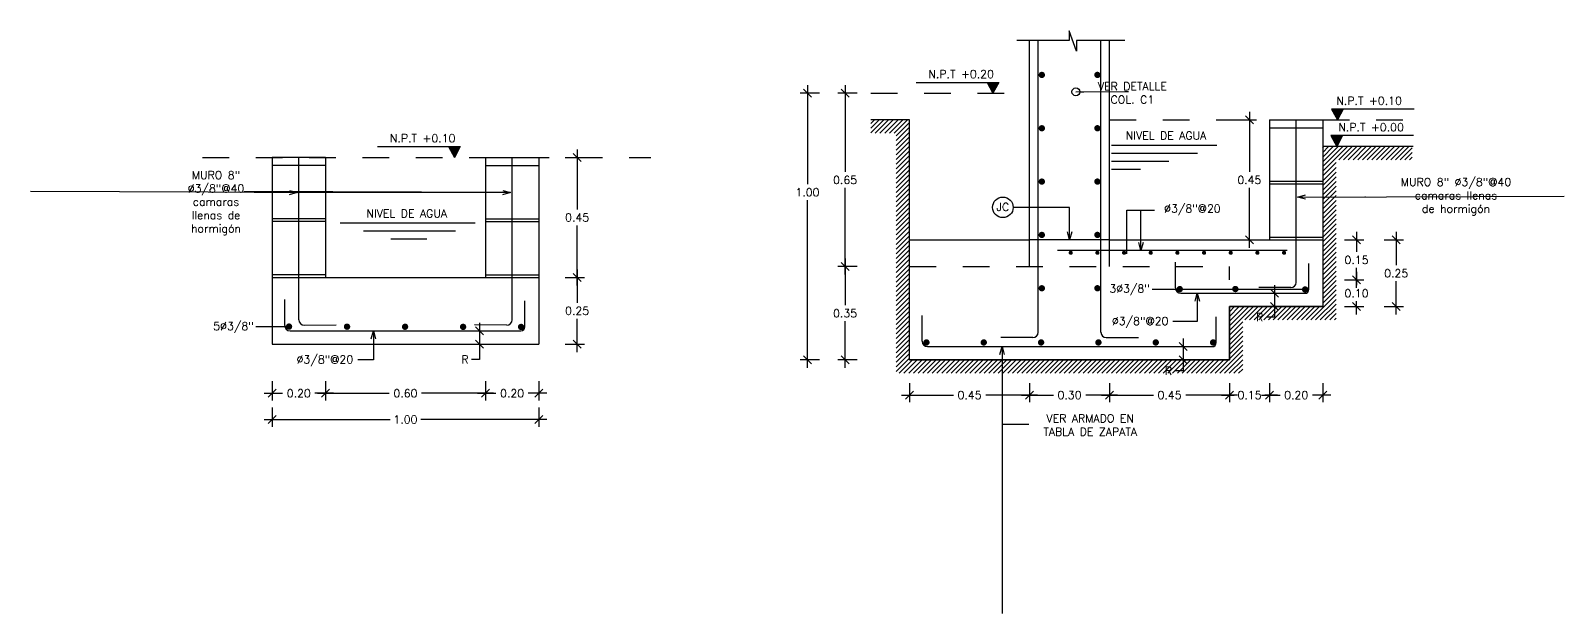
# Model space of a CAD drawing. Header units: metres. Extents: x -25 to 234, y -27 to 52.
# Drawn here: x 217.67 to 223.42, y -18.66 to -16.47 of the extents above; entities that cross this region are included whole.
import ezdxf

# ---------------------------------------------------------------- set-up
doc = ezdxf.new("R2010")
doc.units = ezdxf.units.M
doc.header["$LTSCALE"] = 0.1
doc.header["$MEASUREMENT"] = 0
doc.header["$PDMODE"] = 66
for name, pattern in [('CONTINUA', [0]), ('DASHED', [0.75, 0.5, -0.25]), ('HIDDEN2', [4.7625, 3.175, -1.5875])]:
    doc.linetypes.add(name, pattern=pattern)
for name, color, linetype in [('001-DIMTEXTO', 4, 'Continuous'), ('001-ZAPATAS', 6, 'Continuous'), ('ACERO', 5, 'Continuous'), ('BORDES', 7, 'Continuous'), ('DETALLE', 3, 'Continuous'), ('DIMTEXTO', 4, 'Continuous'), ('DIMZAPATA', 4, 'Continuous'), ('HATCH', 8, 'Continuous'), ('XREF1$0$MUROS', 1, 'Continuous')]:
    doc.layers.add(name, color=color, linetype=linetype)
doc.layers.add('V', color=2, linetype='Continuous', lineweight=9)
doc.styles.add('SMPLEX', font='simplex.shx')
doc.dimstyles.new('D-15', dxfattribs={"dimscale": 0.15, "dimtxt": 0.2, "dimasz": 0.2, "dimexe": 0.18, "dimexo": 0.2, "dimgap": 0.1, "dimtad": 0, "dimtih": 1, "dimtoh": 1, "dimzin": 0, "dimdsep": 46, "dimtxsty": 'SMPLEX', "dimblk": 'OBLIQUE', "dimcen": 0.09, "dimdle": 0.2, "dimclrd": 4, "dimclre": 4, "dimclrt": 4, "dimadec": 0, "dimazin": 0, "dimtfac": 1, "dimtofl": 0, "dimtmove": 0, "dimatfit": 3, "dimldrblk": 'OPEN30', "dimfxl": 0.5, "dimfxlon": 1, "dimtolj": 1, "dimtzin": 0, "dimarcsym": 0})

# ---------------------------------------------------------------- blocks, each defined once
blk = doc.blocks.new('_Oblique')
at = {"color": 0, "linetype": 'ByBlock', "lineweight": -2}
blk.add_line((-0.5, -0.5), (0.5, 0.5), dxfattribs=at)
blk = doc.blocks.new('*D144')
at = {"layer": 'Defpoints', "color": 0, "linetype": 'CONTINUA', "transparency": 16777216}
for p in [(219.5781, -17.3999), (219.5781, -17.6499), (219.7219, -17.6499)]:
    blk.add_point(p, dxfattribs=at)
at = {"layer": 'DIMTEXTO', "color": 4, "linetype": 'CONTINUA', "lineweight": -2, "transparency": 16777216}
for p, q in [((219.6769, -17.3999), (219.7489, -17.3999)), ((219.7219, -17.3699), (219.7219, -17.4949)), ((219.7219, -17.6799), (219.7219, -17.5549)), ((219.6769, -17.6499), (219.7489, -17.6499))]:
    blk.add_line(p, q, dxfattribs=at)
at = {"layer": 'DIMTEXTO', "color": 4, "linetype": 'CONTINUA', "lineweight": -2, "transparency": 16777216, "xscale": 0.03, "yscale": 0.03, "zscale": 0.03}
for p, rotation in [((219.7219, -17.3999), 90), ((219.7219, -17.6499), 270)]:
    blk.add_blockref('_Oblique', p, dxfattribs=dict(at, rotation=rotation))
at = {"layer": 'DIMTEXTO', "color": 4, "linetype": 'CONTINUA', "transparency": 16777216, "insert": (219.7219, -17.5249), "char_height": 0.03, "attachment_point": 5, "style": 'SMPLEX'}
blk.add_mtext('\\A1;0.25', dxfattribs=at)
blk = doc.blocks.new('_Open30')
at = {"layer": 'DIMTEXTO', "color": 0, "lineweight": -2}
for p, q in [((-1, 0.27), (0, 0)), ((0, 0), (-1, -0.27)), ((0, 0), (-1, 0))]:
    blk.add_line(p, q, dxfattribs=at)
blk = doc.blocks.new('*D147')
at = {"layer": 'Defpoints', "color": 0, "linetype": 'CONTINUA', "transparency": 16777216}
for p in [(218.7781, -17.3999), (219.3781, -17.3999), (219.3781, -17.8344)]:
    blk.add_point(p, dxfattribs=at)
at = {"layer": 'DIMTEXTO', "color": 4, "linetype": 'CONTINUA', "lineweight": -2, "transparency": 16777216}
for p, q in [((218.7781, -17.7894), (218.7781, -17.8614)), ((219.3781, -17.7894), (219.3781, -17.8614)), ((218.7481, -17.8344), (219.0174, -17.8344)), ((219.4081, -17.8344), (219.1388, -17.8344))]:
    blk.add_line(p, q, dxfattribs=at)
at = {"layer": 'DIMTEXTO', "color": 4, "linetype": 'CONTINUA', "lineweight": -2, "transparency": 16777216, "xscale": 0.03, "yscale": 0.03, "zscale": 0.03, "rotation": 180}
blk.add_blockref('_Oblique', (218.7781, -17.8344), dxfattribs=at)
at = {"layer": 'DIMTEXTO', "color": 4, "linetype": 'CONTINUA', "lineweight": -2, "transparency": 16777216, "xscale": 0.03, "yscale": 0.03, "zscale": 0.03}
blk.add_blockref('_Oblique', (219.3781, -17.8344), dxfattribs=at)
at = {"layer": 'DIMTEXTO', "color": 4, "linetype": 'CONTINUA', "transparency": 16777216, "insert": (219.0781, -17.8344), "char_height": 0.03, "attachment_point": 5, "style": 'SMPLEX'}
blk.add_mtext('\\A1;0.60', dxfattribs=at)
blk = doc.blocks.new('*D148')
at = {"layer": 'Defpoints', "color": 0, "transparency": 16777216}
for p in [(219.3781, -17.3999), (219.5781, -17.6499), (219.5781, -17.8344)]:
    blk.add_point(p, dxfattribs=at)
at = {"layer": 'DIMTEXTO', "color": 4, "lineweight": -2, "transparency": 16777216}
for p, q in [((219.3781, -17.7894), (219.3781, -17.8614)), ((219.5781, -17.7894), (219.5781, -17.8614)), ((219.3481, -17.8344), (219.4174, -17.8344)), ((219.6081, -17.8344), (219.5388, -17.8344))]:
    blk.add_line(p, q, dxfattribs=at)
at = {"layer": 'DIMTEXTO', "color": 4, "lineweight": -2, "transparency": 16777216, "xscale": 0.03, "yscale": 0.03, "zscale": 0.03, "rotation": 180}
blk.add_blockref('_Oblique', (219.3781, -17.8344), dxfattribs=at)
at = {"layer": 'DIMTEXTO', "color": 4, "lineweight": -2, "transparency": 16777216, "xscale": 0.03, "yscale": 0.03, "zscale": 0.03}
blk.add_blockref('_Oblique', (219.5781, -17.8344), dxfattribs=at)
at = {"layer": 'DIMTEXTO', "color": 4, "transparency": 16777216, "insert": (219.4781, -17.8344), "char_height": 0.03, "attachment_point": 5, "style": 'SMPLEX'}
blk.add_mtext('\\A1;0.20', dxfattribs=at)
blk = doc.blocks.new('*D145')
at = {"layer": 'Defpoints', "color": 0, "transparency": 16777216}
for p in [(218.5781, -17.6499), (219.5781, -17.6499), (219.5781, -17.9326)]:
    blk.add_point(p, dxfattribs=at)
at = {"layer": 'DIMTEXTO', "color": 4, "lineweight": -2, "transparency": 16777216}
for p, q in [((218.5481, -17.9326), (219.0203, -17.9326)), ((218.5781, -17.8876), (218.5781, -17.9596)), ((219.6081, -17.9326), (219.136, -17.9326)), ((219.5781, -17.8876), (219.5781, -17.9596))]:
    blk.add_line(p, q, dxfattribs=at)
at = {"layer": 'DIMTEXTO', "color": 4, "lineweight": -2, "transparency": 16777216, "xscale": 0.03, "yscale": 0.03, "zscale": 0.03, "rotation": 180}
blk.add_blockref('_Oblique', (218.5781, -17.9326), dxfattribs=at)
at = {"layer": 'DIMTEXTO', "color": 4, "lineweight": -2, "transparency": 16777216, "xscale": 0.03, "yscale": 0.03, "zscale": 0.03}
blk.add_blockref('_Oblique', (219.5781, -17.9326), dxfattribs=at)
at = {"layer": 'DIMTEXTO', "color": 4, "transparency": 16777216, "insert": (219.0781, -17.9326), "char_height": 0.03, "attachment_point": 5, "style": 'SMPLEX'}
blk.add_mtext('\\A1;1.00', dxfattribs=at)
blk = doc.blocks.new('*D146')
at = {"layer": 'Defpoints', "color": 0, "transparency": 16777216}
for p in [(219.3006, -17.6), (219.3006, -17.6499), (219.356, -17.6499)]:
    blk.add_point(p, dxfattribs=at)
at = {"layer": 'DIMTEXTO', "color": 4, "lineweight": -2, "transparency": 16777216}
for p, q in [((219.356, -17.57), (219.356, -17.6499)), ((219.3306, -17.6), (219.383, -17.6)), ((219.3306, -17.6499), (219.383, -17.6499)), ((219.356, -17.6499), (219.356, -17.7071)), ((219.356, -17.7071), (219.326, -17.7071))]:
    blk.add_line(p, q, dxfattribs=at)
at = {"layer": 'DIMTEXTO', "color": 4, "lineweight": -2, "transparency": 16777216, "xscale": 0.03, "yscale": 0.03, "zscale": 0.03}
for p, rotation in [((219.356, -17.6), 90), ((219.356, -17.6499), 270)]:
    blk.add_blockref('_Oblique', p, dxfattribs=dict(at, rotation=rotation))
at = {"layer": 'DIMTEXTO', "color": 4, "transparency": 16777216, "insert": (219.301, -17.7071), "char_height": 0.03, "attachment_point": 5, "style": 'SMPLEX'}
blk.add_mtext('\\A1;R', dxfattribs=at)
blk = doc.blocks.new('*D149')
at = {"layer": 'Defpoints', "color": 0, "transparency": 16777216}
for p in [(219.5781, -16.9499), (219.7219, -16.9499), (219.4236, -17.3999)]:
    blk.add_point(p, dxfattribs=at)
at = {"layer": 'DIMTEXTO', "color": 4, "lineweight": -2, "transparency": 16777216}
for p, q in [((219.6769, -16.9499), (219.7489, -16.9499)), ((219.7219, -16.9199), (219.7219, -17.1449)), ((219.7219, -17.4299), (219.7219, -17.2049)), ((219.6769, -17.3999), (219.7489, -17.3999))]:
    blk.add_line(p, q, dxfattribs=at)
at = {"layer": 'DIMTEXTO', "color": 4, "lineweight": -2, "transparency": 16777216, "xscale": 0.03, "yscale": 0.03, "zscale": 0.03}
for p, rotation in [((219.7219, -16.9499), 90), ((219.7219, -17.3999), 270)]:
    blk.add_blockref('_Oblique', p, dxfattribs=dict(at, rotation=rotation))
at = {"layer": 'DIMTEXTO', "color": 4, "transparency": 16777216, "insert": (219.7219, -17.1749), "char_height": 0.03, "attachment_point": 5, "style": 'SMPLEX'}
blk.add_mtext('\\A1;0.45', dxfattribs=at)
blk = doc.blocks.new('*D150')
at = {"layer": 'Defpoints', "color": 0, "linetype": 'CONTINUA', "transparency": 16777216}
for p in [(218.5781, -17.2999), (218.7781, -17.3999), (218.5781, -17.8344)]:
    blk.add_point(p, dxfattribs=at)
at = {"layer": 'DIMTEXTO', "color": 4, "linetype": 'CONTINUA', "lineweight": -2, "transparency": 16777216}
for p, q in [((218.5781, -17.7894), (218.5781, -17.8614)), ((218.7781, -17.7894), (218.7781, -17.8614)), ((218.5481, -17.8344), (218.6174, -17.8344)), ((218.8081, -17.8344), (218.7388, -17.8344))]:
    blk.add_line(p, q, dxfattribs=at)
at = {"layer": 'DIMTEXTO', "color": 4, "linetype": 'CONTINUA', "lineweight": -2, "transparency": 16777216, "xscale": 0.03, "yscale": 0.03, "zscale": 0.03, "rotation": 180}
blk.add_blockref('_Oblique', (218.5781, -17.8344), dxfattribs=at)
at = {"layer": 'DIMTEXTO', "color": 4, "linetype": 'CONTINUA', "lineweight": -2, "transparency": 16777216, "xscale": 0.03, "yscale": 0.03, "zscale": 0.03}
blk.add_blockref('_Oblique', (218.7781, -17.8344), dxfattribs=at)
at = {"layer": 'DIMTEXTO', "color": 4, "linetype": 'CONTINUA', "transparency": 16777216, "insert": (218.6781, -17.8344), "char_height": 0.03, "attachment_point": 5, "style": 'SMPLEX'}
blk.add_mtext('\\A1;0.20', dxfattribs=at)
blk = doc.blocks.new('*D935')
at = {"layer": 'Defpoints', "color": 0, "linetype": 'CONTINUA', "transparency": 16777216}
for p in [(220.9683, -17.3594), (220.7267, -17.7094), (220.9683, -17.7094)]:
    blk.add_point(p, dxfattribs=at)
at = {"layer": 'DIMTEXTO', "color": 4, "linetype": 'CONTINUA', "lineweight": -2, "transparency": 16777216}
for p, q in [((220.7717, -17.3594), (220.6997, -17.3594)), ((220.7267, -17.3294), (220.7267, -17.5044)), ((220.7267, -17.7394), (220.7267, -17.5644)), ((220.7717, -17.7094), (220.6997, -17.7094))]:
    blk.add_line(p, q, dxfattribs=at)
at = {"layer": 'DIMTEXTO', "color": 4, "linetype": 'CONTINUA', "lineweight": -2, "transparency": 16777216, "xscale": 0.03, "yscale": 0.03, "zscale": 0.03}
for p, rotation in [((220.7267, -17.3594), 90), ((220.7267, -17.7094), 270)]:
    blk.add_blockref('_Oblique', p, dxfattribs=dict(at, rotation=rotation))
at = {"layer": 'DIMTEXTO', "color": 4, "linetype": 'CONTINUA', "transparency": 16777216, "insert": (220.7267, -17.5344), "char_height": 0.03, "attachment_point": 5, "style": 'SMPLEX'}
blk.add_mtext('\\A1;0.35', dxfattribs=at)
blk = doc.blocks.new('*D936')
at = {"layer": 'Defpoints', "color": 0, "linetype": 'CONTINUA', "transparency": 16777216}
for p in [(220.7267, -16.7094), (220.9287, -16.7094), (220.9683, -17.3594)]:
    blk.add_point(p, dxfattribs=at)
at = {"layer": 'DIMTEXTO', "color": 4, "linetype": 'CONTINUA', "lineweight": -2, "transparency": 16777216}
for p, q in [((220.7717, -16.7094), (220.6997, -16.7094)), ((220.7267, -16.6794), (220.7267, -17.0044)), ((220.7267, -17.3894), (220.7267, -17.0644)), ((220.7717, -17.3594), (220.6997, -17.3594))]:
    blk.add_line(p, q, dxfattribs=at)
at = {"layer": 'DIMTEXTO', "color": 4, "linetype": 'CONTINUA', "lineweight": -2, "transparency": 16777216, "xscale": 0.03, "yscale": 0.03, "zscale": 0.03}
for p, rotation in [((220.7267, -16.7094), 90), ((220.7267, -17.3594), 270)]:
    blk.add_blockref('_Oblique', p, dxfattribs=dict(at, rotation=rotation))
at = {"layer": 'DIMTEXTO', "color": 4, "linetype": 'CONTINUA', "transparency": 16777216, "insert": (220.7267, -17.0344), "char_height": 0.03, "attachment_point": 5, "style": 'SMPLEX'}
blk.add_mtext('\\A1;0.65', dxfattribs=at)
blk = doc.blocks.new('*D937')
at = {"layer": 'Defpoints', "color": 0, "linetype": 'CONTINUA', "transparency": 16777216}
for p in [(222.0425, -16.8094), (222.2426, -16.8094), (222.0425, -17.2594)]:
    blk.add_point(p, dxfattribs=at)
at = {"layer": 'DIMTEXTO', "color": 4, "linetype": 'CONTINUA', "lineweight": -2, "transparency": 16777216}
for p, q in [((222.2426, -16.7794), (222.2426, -17.0044)), ((222.1976, -16.8094), (222.2696, -16.8094)), ((222.2426, -17.2894), (222.2426, -17.0644)), ((222.1976, -17.2594), (222.2696, -17.2594))]:
    blk.add_line(p, q, dxfattribs=at)
at = {"layer": 'DIMTEXTO', "color": 4, "linetype": 'CONTINUA', "lineweight": -2, "transparency": 16777216, "xscale": 0.03, "yscale": 0.03, "zscale": 0.03}
for p, rotation in [((222.2426, -16.8094), 90), ((222.2426, -17.2594), 270)]:
    blk.add_blockref('_Oblique', p, dxfattribs=dict(at, rotation=rotation))
at = {"layer": 'DIMTEXTO', "color": 4, "linetype": 'CONTINUA', "transparency": 16777216, "insert": (222.2426, -17.0344), "char_height": 0.03, "attachment_point": 5, "style": 'SMPLEX'}
blk.add_mtext('\\A1;0.45', dxfattribs=at)
blk = doc.blocks.new('*D938')
at = {"layer": 'Defpoints', "color": 0, "linetype": 'CONTINUA', "transparency": 16777216}
for p in [(222.5183, -17.2594), (222.5183, -17.5094), (222.7933, -17.5094)]:
    blk.add_point(p, dxfattribs=at)
at = {"layer": 'DIMTEXTO', "color": 4, "linetype": 'CONTINUA', "lineweight": -2, "transparency": 16777216}
for p, q in [((222.7933, -17.2294), (222.7933, -17.3544)), ((222.7483, -17.2594), (222.8203, -17.2594)), ((222.7933, -17.5394), (222.7933, -17.4144)), ((222.7483, -17.5094), (222.8203, -17.5094))]:
    blk.add_line(p, q, dxfattribs=at)
at = {"layer": 'DIMTEXTO', "color": 4, "linetype": 'CONTINUA', "lineweight": -2, "transparency": 16777216, "xscale": 0.03, "yscale": 0.03, "zscale": 0.03}
for p, rotation in [((222.7933, -17.2594), 90), ((222.7933, -17.5094), 270)]:
    blk.add_blockref('_Oblique', p, dxfattribs=dict(at, rotation=rotation))
at = {"layer": 'DIMTEXTO', "color": 4, "linetype": 'CONTINUA', "transparency": 16777216, "insert": (222.7933, -17.3844), "char_height": 0.03, "attachment_point": 5, "style": 'SMPLEX'}
blk.add_mtext('\\A1;0.25', dxfattribs=at)
blk = doc.blocks.new('*D939')
at = {"layer": 'Defpoints', "color": 0, "linetype": 'CONTINUA', "transparency": 16777216}
for p in [(222.5183, -17.2594), (222.5183, -17.4094), (222.6445, -17.4094)]:
    blk.add_point(p, dxfattribs=at)
at = {"layer": 'DIMTEXTO', "color": 4, "linetype": 'CONTINUA', "lineweight": -2, "transparency": 16777216}
for p, q in [((222.6445, -17.2294), (222.6445, -17.3044)), ((222.5995, -17.2594), (222.6715, -17.2594)), ((222.6445, -17.4394), (222.6445, -17.3644)), ((222.5995, -17.4094), (222.6715, -17.4094))]:
    blk.add_line(p, q, dxfattribs=at)
at = {"layer": 'DIMTEXTO', "color": 4, "linetype": 'CONTINUA', "lineweight": -2, "transparency": 16777216, "xscale": 0.03, "yscale": 0.03, "zscale": 0.03}
for p, rotation in [((222.6445, -17.2594), 90), ((222.6445, -17.4094), 270)]:
    blk.add_blockref('_Oblique', p, dxfattribs=dict(at, rotation=rotation))
at = {"layer": 'DIMTEXTO', "color": 4, "linetype": 'CONTINUA', "transparency": 16777216, "insert": (222.6445, -17.3344), "char_height": 0.03, "attachment_point": 5, "style": 'SMPLEX'}
blk.add_mtext('\\A1;0.15', dxfattribs=at)
blk = doc.blocks.new('*U929')
at = {"layer": 'ACERO'}
for points, const_width in [([(-0.0039, 0.0005, 1), (0.0039, 0.0005, 1)], 0.0078), ([(-0.002, -0.0024, 1), (0.002, -0.0024, 1)], 0.004)]:
    blk.add_lwpolyline(points, format="xyb", close=True, dxfattribs=dict(at, const_width=const_width))
blk = doc.blocks.new('*U930')
at = {"layer": 'V', "color": 0, "linetype": 'ByBlock', "lineweight": -2}
for p in [(0, 0), (0.1, 0), (0.2, 0), (0.3, 0), (0.4, 0), (0.5, 0), (0.6, 0), (0.7, 0)]:
    blk.add_blockref('*U929', p, dxfattribs=at)
at = {"layer": 'V', "color": 0, "linetype": 'ByBlock', "lineweight": -2, "transparency": 16777216}
blk.add_blockref('*U929', (0.8, 0), dxfattribs=at)
blk = doc.blocks.new('*D945')
at = {"layer": 'Defpoints', "color": 0, "linetype": 'CONTINUA', "transparency": 16777216}
for p in [(221.4183, -17.2594), (220.9683, -17.7094), (221.4183, -17.8412)]:
    blk.add_point(p, dxfattribs=at)
at = {"layer": 'DIMTEXTO', "color": 4, "linetype": 'CONTINUA', "lineweight": -2, "transparency": 16777216}
for p, q in [((220.9683, -17.7962), (220.9683, -17.8682)), ((221.4183, -17.7962), (221.4183, -17.8682)), ((220.9383, -17.8412), (221.1326, -17.8412)), ((221.4483, -17.8412), (221.254, -17.8412))]:
    blk.add_line(p, q, dxfattribs=at)
at = {"layer": 'DIMTEXTO', "color": 4, "linetype": 'CONTINUA', "lineweight": -2, "transparency": 16777216, "xscale": 0.03, "yscale": 0.03, "zscale": 0.03, "rotation": 180}
blk.add_blockref('_Oblique', (220.9683, -17.8412), dxfattribs=at)
at = {"layer": 'DIMTEXTO', "color": 4, "linetype": 'CONTINUA', "lineweight": -2, "transparency": 16777216, "xscale": 0.03, "yscale": 0.03, "zscale": 0.03}
blk.add_blockref('_Oblique', (221.4183, -17.8412), dxfattribs=at)
at = {"layer": 'DIMTEXTO', "color": 4, "linetype": 'CONTINUA', "transparency": 16777216, "insert": (221.1933, -17.8412), "char_height": 0.03, "attachment_point": 5, "style": 'SMPLEX'}
blk.add_mtext('\\A1;0.45', dxfattribs=at)
blk = doc.blocks.new('*D946')
at = {"layer": 'Defpoints', "color": 0, "transparency": 16777216}
for p in [(221.4183, -17.2594), (221.7183, -17.2594), (221.7183, -17.8412)]:
    blk.add_point(p, dxfattribs=at)
at = {"layer": 'DIMTEXTO', "color": 4, "lineweight": -2, "transparency": 16777216}
for p, q in [((221.4183, -17.7962), (221.4183, -17.8682)), ((221.7183, -17.7962), (221.7183, -17.8682)), ((221.3883, -17.8412), (221.5076, -17.8412)), ((221.7483, -17.8412), (221.629, -17.8412))]:
    blk.add_line(p, q, dxfattribs=at)
at = {"layer": 'DIMTEXTO', "color": 4, "lineweight": -2, "transparency": 16777216, "xscale": 0.03, "yscale": 0.03, "zscale": 0.03, "rotation": 180}
blk.add_blockref('_Oblique', (221.4183, -17.8412), dxfattribs=at)
at = {"layer": 'DIMTEXTO', "color": 4, "lineweight": -2, "transparency": 16777216, "xscale": 0.03, "yscale": 0.03, "zscale": 0.03}
blk.add_blockref('_Oblique', (221.7183, -17.8412), dxfattribs=at)
at = {"layer": 'DIMTEXTO', "color": 4, "transparency": 16777216, "insert": (221.5683, -17.8412), "char_height": 0.03, "attachment_point": 5, "style": 'SMPLEX'}
blk.add_mtext('\\A1;0.30', dxfattribs=at)
blk = doc.blocks.new('*D947')
at = {"layer": 'Defpoints', "color": 0, "transparency": 16777216}
for p in [(221.7183, -17.2594), (222.1683, -17.7094), (222.1683, -17.8412)]:
    blk.add_point(p, dxfattribs=at)
at = {"layer": 'DIMTEXTO', "color": 4, "lineweight": -2, "transparency": 16777216}
for p, q in [((221.7183, -17.7962), (221.7183, -17.8682)), ((222.1683, -17.7962), (222.1683, -17.8682)), ((221.6883, -17.8412), (221.8826, -17.8412)), ((222.1983, -17.8412), (222.004, -17.8412))]:
    blk.add_line(p, q, dxfattribs=at)
at = {"layer": 'DIMTEXTO', "color": 4, "lineweight": -2, "transparency": 16777216, "xscale": 0.03, "yscale": 0.03, "zscale": 0.03, "rotation": 180}
blk.add_blockref('_Oblique', (221.7183, -17.8412), dxfattribs=at)
at = {"layer": 'DIMTEXTO', "color": 4, "lineweight": -2, "transparency": 16777216, "xscale": 0.03, "yscale": 0.03, "zscale": 0.03}
blk.add_blockref('_Oblique', (222.1683, -17.8412), dxfattribs=at)
at = {"layer": 'DIMTEXTO', "color": 4, "transparency": 16777216, "insert": (221.9433, -17.8412), "char_height": 0.03, "attachment_point": 5, "style": 'SMPLEX'}
blk.add_mtext('\\A1;0.45', dxfattribs=at)
blk = doc.blocks.new('*D940')
at = {"layer": 'Defpoints', "color": 0, "transparency": 16777216}
for p in [(222.5183, -17.4094), (222.5183, -17.5094), (222.6445, -17.5094)]:
    blk.add_point(p, dxfattribs=at)
at = {"layer": 'DIMTEXTO', "color": 4, "lineweight": -2, "transparency": 16777216}
for p, q in [((222.5995, -17.4094), (222.6715, -17.4094)), ((222.6445, -17.3794), (222.6445, -17.4294)), ((222.5995, -17.5094), (222.6715, -17.5094)), ((222.6445, -17.5394), (222.6445, -17.4894))]:
    blk.add_line(p, q, dxfattribs=at)
at = {"layer": 'DIMTEXTO', "color": 4, "lineweight": -2, "transparency": 16777216, "xscale": 0.03, "yscale": 0.03, "zscale": 0.03}
for p, rotation in [((222.6445, -17.4094), 90), ((222.6445, -17.5094), 270)]:
    blk.add_blockref('_Oblique', p, dxfattribs=dict(at, rotation=rotation))
at = {"layer": 'DIMTEXTO', "color": 4, "transparency": 16777216, "insert": (222.6445, -17.4594), "char_height": 0.03, "attachment_point": 5, "style": 'SMPLEX'}
blk.add_mtext('\\A1;0.10', dxfattribs=at)
blk = doc.blocks.new('*U931')
at = {"layer": 'ACERO', "const_width": 0.0119}
blk.add_lwpolyline([(-0.0059, 0, 1), (0.0059, 0, 1)], format="xyb", close=True, dxfattribs=at)
blk = doc.blocks.new('*U932')
at = {"layer": '001-ZAPATAS', "color": 0, "linetype": 'ByBlock', "lineweight": -2, "transparency": 16777216}
for p in [(0, 0), (0.215, 0), (0.43, 0), (0.645, 0), (0.86, 0), (1.075, 0)]:
    blk.add_blockref('*U931', p, dxfattribs=at)
blk = doc.blocks.new('*U933')
at = {"layer": 'ACERO', "const_width": 0.0119}
blk.add_lwpolyline([(-0.0059, 0, 1), (0.0059, 0, 1)], format="xyb", close=True, dxfattribs=at)
blk = doc.blocks.new('*U934')
at = {"layer": '001-ZAPATAS', "color": 0, "linetype": 'ByBlock', "lineweight": -2, "transparency": 16777216}
for p in [(-0.2086, 0.8), (0, 0.8), (-0.2086, 0.6), (0, 0.6), (-0.2086, 0.4), (0, 0.4), (-0.2086, 0.2), (0, 0.2), (-0.2086, 0), (0, 0)]:
    blk.add_blockref('*U933', p, dxfattribs=at)
blk = doc.blocks.new('*D941')
at = {"layer": 'Defpoints', "color": 0, "transparency": 16777216}
for p in [(220.5855, -16.7094), (220.823, -16.7094), (220.9683, -17.7094)]:
    blk.add_point(p, dxfattribs=at)
at = {"layer": 'DIMTEXTO', "color": 4, "lineweight": -2, "transparency": 16777216}
for p, q in [((220.6305, -16.7094), (220.5585, -16.7094)), ((220.5855, -16.6794), (220.5855, -17.0506)), ((220.5855, -17.7394), (220.5855, -17.1106)), ((220.6305, -17.7094), (220.5585, -17.7094))]:
    blk.add_line(p, q, dxfattribs=at)
at = {"layer": 'DIMTEXTO', "color": 4, "lineweight": -2, "transparency": 16777216, "xscale": 0.03, "yscale": 0.03, "zscale": 0.03}
for p, rotation in [((220.5855, -16.7094), 90), ((220.5855, -17.7094), 270)]:
    blk.add_blockref('_Oblique', p, dxfattribs=dict(at, rotation=rotation))
at = {"layer": 'DIMTEXTO', "color": 4, "transparency": 16777216, "insert": (220.5855, -17.0806), "char_height": 0.03, "attachment_point": 5, "style": 'SMPLEX'}
blk.add_mtext('\\A1;1.00', dxfattribs=at)
blk = doc.blocks.new('*D942')
at = {"layer": 'Defpoints', "color": 0, "linetype": 'CONTINUA', "transparency": 16777216}
for p in [(222.3183, -17.2594), (222.1683, -17.7094), (222.3183, -17.8412)]:
    blk.add_point(p, dxfattribs=at)
at = {"layer": 'DIMTEXTO', "color": 4, "linetype": 'CONTINUA', "lineweight": -2, "transparency": 16777216}
for p, q in [((222.1683, -17.7962), (222.1683, -17.8682)), ((222.3183, -17.7962), (222.3183, -17.8682)), ((222.1383, -17.8412), (222.1855, -17.8412)), ((222.3483, -17.8412), (222.3012, -17.8412))]:
    blk.add_line(p, q, dxfattribs=at)
at = {"layer": 'DIMTEXTO', "color": 4, "linetype": 'CONTINUA', "lineweight": -2, "transparency": 16777216, "xscale": 0.03, "yscale": 0.03, "zscale": 0.03, "rotation": 180}
blk.add_blockref('_Oblique', (222.1683, -17.8412), dxfattribs=at)
at = {"layer": 'DIMTEXTO', "color": 4, "linetype": 'CONTINUA', "lineweight": -2, "transparency": 16777216, "xscale": 0.03, "yscale": 0.03, "zscale": 0.03}
blk.add_blockref('_Oblique', (222.3183, -17.8412), dxfattribs=at)
at = {"layer": 'DIMTEXTO', "color": 4, "linetype": 'CONTINUA', "transparency": 16777216, "insert": (222.2433, -17.8412), "char_height": 0.03, "attachment_point": 5, "style": 'SMPLEX'}
blk.add_mtext('\\A1;0.15', dxfattribs=at)
blk = doc.blocks.new('*D948')
at = {"layer": 'Defpoints', "color": 0, "linetype": 'CONTINUA', "transparency": 16777216}
for p in [(222.3183, -17.2594), (222.5183, -17.5094), (222.5183, -17.8412)]:
    blk.add_point(p, dxfattribs=at)
at = {"layer": 'DIMTEXTO', "color": 4, "linetype": 'CONTINUA', "lineweight": -2, "transparency": 16777216}
for p, q in [((222.3183, -17.7962), (222.3183, -17.8682)), ((222.5183, -17.7962), (222.5183, -17.8682)), ((222.2883, -17.8412), (222.3576, -17.8412)), ((222.5483, -17.8412), (222.479, -17.8412))]:
    blk.add_line(p, q, dxfattribs=at)
at = {"layer": 'DIMTEXTO', "color": 4, "linetype": 'CONTINUA', "lineweight": -2, "transparency": 16777216, "xscale": 0.03, "yscale": 0.03, "zscale": 0.03, "rotation": 180}
blk.add_blockref('_Oblique', (222.3183, -17.8412), dxfattribs=at)
at = {"layer": 'DIMTEXTO', "color": 4, "linetype": 'CONTINUA', "lineweight": -2, "transparency": 16777216, "xscale": 0.03, "yscale": 0.03, "zscale": 0.03}
blk.add_blockref('_Oblique', (222.5183, -17.8412), dxfattribs=at)
at = {"layer": 'DIMTEXTO', "color": 4, "linetype": 'CONTINUA', "transparency": 16777216, "insert": (222.4183, -17.8412), "char_height": 0.03, "attachment_point": 5, "style": 'SMPLEX'}
blk.add_mtext('\\A1;0.20', dxfattribs=at)
blk = doc.blocks.new('*D943')
at = {"layer": 'Defpoints', "color": 0, "transparency": 16777216}
for p in [(222.2811, -17.4595), (222.2811, -17.5094), (222.3365, -17.5094)]:
    blk.add_point(p, dxfattribs=at)
at = {"layer": 'DIMTEXTO', "color": 4, "lineweight": -2, "transparency": 16777216}
for p, q in [((222.3111, -17.4595), (222.3635, -17.4595)), ((222.3365, -17.4295), (222.3365, -17.5094)), ((222.3111, -17.5094), (222.3635, -17.5094)), ((222.3365, -17.5094), (222.3365, -17.5487)), ((222.3365, -17.5487), (222.3065, -17.5487))]:
    blk.add_line(p, q, dxfattribs=at)
at = {"layer": 'DIMTEXTO', "color": 4, "lineweight": -2, "transparency": 16777216, "xscale": 0.03, "yscale": 0.03, "zscale": 0.03}
for p, rotation in [((222.3365, -17.4595), 90), ((222.3365, -17.5094), 270)]:
    blk.add_blockref('_Oblique', p, dxfattribs=dict(at, rotation=rotation))
at = {"layer": 'DIMTEXTO', "color": 4, "transparency": 16777216, "insert": (222.2815, -17.5487), "char_height": 0.03, "attachment_point": 5, "style": 'SMPLEX'}
blk.add_mtext('\\A1;R', dxfattribs=at)
blk = doc.blocks.new('*D944')
at = {"layer": 'Defpoints', "color": 0, "transparency": 16777216}
for p in [(221.9388, -17.6595), (221.9388, -17.7094), (221.9942, -17.7094)]:
    blk.add_point(p, dxfattribs=at)
at = {"layer": 'DIMTEXTO', "color": 4, "lineweight": -2, "transparency": 16777216}
for p, q in [((221.9942, -17.6295), (221.9942, -17.7094)), ((221.9688, -17.6595), (222.0212, -17.6595)), ((221.9688, -17.7094), (222.0212, -17.7094)), ((221.9942, -17.7094), (221.9942, -17.7501)), ((221.9942, -17.7501), (221.9642, -17.7501))]:
    blk.add_line(p, q, dxfattribs=at)
at = {"layer": 'DIMTEXTO', "color": 4, "lineweight": -2, "transparency": 16777216, "xscale": 0.03, "yscale": 0.03, "zscale": 0.03}
for p, rotation in [((221.9942, -17.6595), 90), ((221.9942, -17.7094), 270)]:
    blk.add_blockref('_Oblique', p, dxfattribs=dict(at, rotation=rotation))
at = {"layer": 'DIMTEXTO', "color": 4, "transparency": 16777216, "insert": (221.9392, -17.7501), "char_height": 0.03, "attachment_point": 5, "style": 'SMPLEX'}
blk.add_mtext('\\A1;R', dxfattribs=at)

msp = doc.modelspace()

# ---------------------------------------------------------------- hatches: boundary and pattern name
at = {"layer": 'DIMTEXTO'}
for points in [[(221.3031, -16.6684), (221.2591, -16.6684), (221.2811, -16.7094)], [(222.5506, -16.7684), (222.5946, -16.7684), (222.5726, -16.8094)], [(222.5485, -16.8676), (222.5925, -16.8676), (222.5705, -16.9086)], [(219.2837, -16.9089), (219.2397, -16.9089), (219.2617, -16.9499)]]:
    msp.add_hatch(color=256, dxfattribs=at).paths.add_polyline_path(points)
at = {"layer": 'HATCH', "linetype": 'CONTINUA'}
h = msp.add_hatch(dxfattribs=at)
h.set_pattern_fill('ANSI31', color=256, scale=0.1)
h.set_pattern_definition([(45, (-3.494412, 0.071205), (-0.00883883476, 0.00883883476), [])])
h.paths.add_polyline_path([(222.2183, -17.5594), (222.5683, -17.5594), (222.5683, -16.9593), (222.8536, -16.9593), (222.8536, -16.9093), (222.5183, -16.9095), (222.5183, -17.5094), (222.1683, -17.5094), (222.1683, -17.7094), (220.9683, -17.7094), (220.9683, -16.8094), (220.8236, -16.8094), (220.8236, -16.8594), (220.9183, -16.8594), (220.9183, -17.7594), (222.2183, -17.7594)])

# ---------------------------------------------------------------- linework, layer by layer
at = {"color": 8}
msp.add_lwpolyline([(222.8565, -16.9086), (222.5183, -16.9086), (222.5183, -17.5094), (222.1683, -17.5094), (222.1683, -17.7094), (220.9683, -17.7094), (220.9683, -16.8094), (220.823, -16.8094)], dxfattribs=at)
at = {"layer": '001-DIMTEXTO'}
for p, q in [((222.4519, -17.4451), (221.8785, -17.4451)), ((218.642, -17.5856), (218.5172, -17.5856))]:
    msp.add_line(p, q, dxfattribs=at)
at = {"layer": '001-ZAPATAS', "color": 4}
for p, q in [((221.7255, -16.9034), (222.1209, -16.9034)), ((221.7255, -16.9334), (222.048, -16.9334)), ((221.7255, -16.9634), (221.9404, -16.9634)), ((221.7255, -16.9934), (221.8347, -16.9934)), ((218.8331, -17.1953), (219.3391, -17.1953)), ((218.9203, -17.2253), (219.2661, -17.2253)), ((219.023, -17.2553), (219.1585, -17.2553))]:
    msp.add_line(p, q, dxfattribs=at)
at = {"layer": 'ACERO'}
for p, q in [((221.4508, -17.6056), (221.4508, -16.5113)), ((221.6862, -17.6056), (221.6862, -16.5113)), ((222.4183, -17.4183), (222.4183, -16.8094)), ((218.6781, -17.5588), (218.6781, -16.9499)), ((219.4781, -17.5588), (219.4781, -16.9499)), ((222.3841, -17.2989), (221.5238, -17.2989)), ((221.9656, -17.4395), (221.9656, -17.3421)), ((222.4662, -17.4445), (222.4662, -17.3471)), ((218.6254, -17.58), (218.6254, -17.4826)), ((221.9856, -17.4595), (222.4512, -17.4595)), ((222.3982, -17.4382), (222.2776, -17.4375)), ((219.526, -17.585), (219.526, -17.4876)), ((218.6982, -17.5787), (218.8188, -17.578)), ((219.458, -17.5787), (219.3374, -17.578)), ((221.0156, -17.6395), (221.0156, -17.5421)), ((222.1183, -17.6445), (222.1183, -17.5471)), ((218.6454, -17.6), (219.511, -17.6)), ((221.4308, -17.6256), (221.3102, -17.6256)), ((221.7062, -17.6256), (221.8268, -17.6256)), ((221.0356, -17.6595), (222.1033, -17.6595))]:
    msp.add_line(p, q, dxfattribs=at)
at = {"layer": 'ACERO', "const_width": 0.0119}
for points in [[(221.9757, -17.4437, 1), (221.9876, -17.4437, 1)], [(222.1843, -17.4434, 1), (222.1962, -17.4434, 1)], [(222.446, -17.4451, 1), (222.4578, -17.4451, 1)], [(218.6355, -17.5842, 1), (218.6474, -17.5842, 1)], [(218.8531, -17.5846, 1), (218.865, -17.5846, 1)], [(219.0707, -17.5849, 1), (219.0825, -17.5849, 1)], [(219.2882, -17.5853, 1), (219.3001, -17.5853, 1)], [(219.5058, -17.5856, 1), (219.5176, -17.5856, 1)]]:
    msp.add_lwpolyline(points, format="xyb", close=True, dxfattribs=at)
at = {"layer": 'ACERO'}
for centre, radius, start, end in [((222.3983, -17.4182), 0.02, 269.6803, 359.6803), ((221.9856, -17.4395), 0.02, 180, 270), ((222.4512, -17.4445, 0), 0.015, 270, 0), ((218.6454, -17.58), 0.02, 180, 270), ((218.6981, -17.5587), 0.02, 180.3197, 270.3197), ((219.4581, -17.5587), 0.02, 269.6803, 359.6803), ((219.511, -17.585, 0), 0.015, 270, 0), ((221.0356, -17.6395), 0.02, 180, 270), ((221.4308, -17.6056), 0.02, 270, 0), ((221.7062, -17.6056), 0.02, 180, 270), ((222.1033, -17.6445, 0), 0.015, 270, 0)]:
    msp.add_arc(centre, radius, start, end, dxfattribs=at)
at = {"layer": 'BORDES', "color": 1}
for p, q in [((221.4183, -17.2594), (221.4183, -16.5113)), ((221.7183, -17.2594), (221.7183, -16.5113)), ((222.3183, -16.8094), (222.3183, -17.2594)), ((222.3183, -16.8094), (222.5183, -16.8094)), ((222.3183, -16.8394), (222.5183, -16.8394)), ((222.5183, -16.8094), (222.5183, -17.5094)), ((218.7781, -16.9499), (218.5781, -16.9499)), ((218.5781, -16.9499), (218.5781, -17.6499)), ((218.7781, -16.9499), (218.7781, -17.3999)), ((219.3781, -16.9499), (219.3781, -17.3999)), ((219.3781, -16.9499), (219.5781, -16.9499)), ((219.5781, -16.9499), (219.5781, -17.6499)), ((218.7781, -16.9799), (218.5781, -16.9799)), ((219.3781, -16.9799), (219.5781, -16.9799)), ((222.3183, -17.0394), (222.5183, -17.0394)), ((222.3183, -17.0494), (222.5183, -17.0494)), ((218.7781, -17.1799), (218.5781, -17.1799)), ((218.7781, -17.1899), (218.5781, -17.1899)), ((219.3781, -17.1799), (219.5781, -17.1799)), ((219.3781, -17.1899), (219.5781, -17.1899)), ((222.3183, -17.2494), (222.5183, -17.2494)), ((220.9683, -17.2594), (221.4183, -17.2594)), ((220.9683, -17.7094), (220.9683, -17.2594)), ((221.7183, -17.2594), (222.5183, -17.2594)), ((218.7781, -17.3899), (218.5781, -17.3899)), ((218.5781, -17.3999), (219.5781, -17.3999)), ((219.3781, -17.3899), (219.5781, -17.3899)), ((222.1683, -17.5094), (222.5183, -17.5094)), ((222.1683, -17.7094), (222.1683, -17.5094)), ((218.5781, -17.6499), (219.5781, -17.6499)), ((220.9683, -17.7094), (222.1683, -17.7094))]:
    msp.add_line(p, q, dxfattribs=at)
at = {"layer": 'BORDES', "color": 8, "linetype": 'DASHED'}
for p, q in [((221.4183, -17.3594), (221.4183, -17.2594)), ((221.7183, -17.3594), (221.7183, -17.2594)), ((220.9683, -17.3594), (222.1683, -17.3594)), ((220.9683, -17.4094), (220.9683, -17.3594)), ((222.1683, -17.4094), (222.1683, -17.3594))]:
    msp.add_line(p, q, dxfattribs=at)
at = {"layer": 'BORDES', "color": 8, "linetype": 'CONTINUA', "ltscale": 0.03}
msp.add_line((221.7183, -17.2594), (221.4183, -17.2594), dxfattribs=at)
at = {"layer": 'DETALLE', "color": 3}
msp.add_lwpolyline([(221.776, -16.5113), (221.5946, -16.5113), (221.5946, -16.5515), (221.5666, -16.4746), (221.5666, -16.5113), (221.3703, -16.5113)], dxfattribs=at)
at = {"layer": 'DIMTEXTO'}
for p, q in [((220.993, -16.6684), (221.3031, -16.6684)), ((221.2591, -16.6684), (221.2811, -16.7094)), ((221.3031, -16.6684), (221.2811, -16.7094)), ((222.8607, -16.7684), (222.5506, -16.7684)), ((222.5506, -16.7684), (222.5726, -16.8094)), ((222.5946, -16.7684), (222.5726, -16.8094)), ((222.8586, -16.8676), (222.5485, -16.8676)), ((222.5485, -16.8676), (222.5705, -16.9086)), ((222.5925, -16.8676), (222.5705, -16.9086)), ((218.9736, -16.9089), (219.2837, -16.9089)), ((219.2397, -16.9089), (219.2617, -16.9499)), ((219.2837, -16.9089), (219.2617, -16.9499))]:
    msp.add_line(p, q, dxfattribs=at)
at = {"layer": 'DIMTEXTO', "color": 1}
msp.add_circle((221.3183, -17.1371), 0.0386, dxfattribs=at)
at = {"layer": 'DIMZAPATA', "linetype": 'Continuous'}
msp.add_lwpolyline([(221.7829, -17.3112), (221.7829, -17.1479), (221.8875, -17.1479)], dxfattribs=at)
at = {"layer": 'XREF1$0$MUROS', "color": 8, "linetype": 'HIDDEN2', "ltscale": 0.01}
for p, q in [((220.823, -16.7094), (221.4183, -16.7094)), ((221.7183, -16.8094), (222.8621, -16.8094)), ((218.3174, -16.9499), (219.9984, -16.9499))]:
    msp.add_line(p, q, dxfattribs=at)

# ---------------------------------------------------------------- block references
at = {"layer": '001-ZAPATAS'}
for name, p in [('*U934', (221.673, -17.4405)), ('*U932', (221.0317, -17.6437))]:
    msp.add_blockref(name, p, dxfattribs=at)
at = {"layer": 'V', "linetype": 'CONTINUA'}
msp.add_blockref('*U930', (221.5729, -17.3078), dxfattribs=at)

# ---------------------------------------------------------------- texts
at = {"color": 4, "char_height": 0.03, "attachment_point": 5, "style": 'SMPLEX'}
for s, insert in [('{\\fRomanS|b1|i0|c0|p2;N.P.T +0.20}', (221.1619, -16.6373)), ('{\\fRomanS|b1|i0|c0|p2;N.P.T +0.10}', (222.6917, -16.7373)), ('{\\fRomanS|b1|i0|c0|p2;N.P.T +0.00}', (222.6992, -16.8365)), ('{\\fRomanS|b1|i0|c0|p2;N.P.T +0.10}', (219.1426, -16.8778)), ('{\\Fromans|c0;MURO 8"\\P%%C3/8"@40\\Pcamaras \\Pllenas de \\Phormigón}', (218.3676, -17.1213)), ('{\\Fsimplex|c177;JC}', (221.3182, -17.1357, -0.3837)), ('{\\Fromans|c0;%%C3/8"@20}', (222.0291, -17.1466)), ('{\\Fromans|c0;3%%C3/8"}', (221.7934, -17.447)), ('{\\Fromans|c0;5%%C3/8"}', (218.4332, -17.5875)), ('{\\Fromans|c0;%%C3/8"@20}', (221.8331, -17.5683)), ('{\\Fromans|c0;%%C3/8"@20}', (218.776, -17.7124))]:
    msp.add_mtext(s, dxfattribs=dict(at, insert=insert))
at = {"color": 4, "insert": (223.0175, -17.0971), "char_height": 0.03, "width": 0.601114, "attachment_point": 5, "style": 'SMPLEX'}
msp.add_mtext('{\\Fromans|c0;MURO 8" ∅3/8"@40\\Pcamaras llenas \\Pde hormigón}', dxfattribs=at)
at = {"layer": 'DIMZAPATA', "color": 4, "char_height": 0.03, "attachment_point": 5, "style": 'SMPLEX'}
for s, insert in [('{\\C256;VER DETALLE \\PCOL. C1}', (221.804, -16.7082)), ('{\\C256;NIVEL DE AGUA}', (221.9302, -16.868)), ('{\\C256;NIVEL DE AGUA}', (219.083, -17.1599))]:
    msp.add_mtext(s, dxfattribs=dict(at, insert=insert))
at = {"layer": 'DIMZAPATA', "color": 4, "insert": (221.6459, -17.9534), "char_height": 0.03, "width": 0.43922, "attachment_point": 5, "style": 'SMPLEX'}
msp.add_mtext('{\\C256;VER ARMADO EN TABLA DE ZAPATA}', dxfattribs=at)

# ---------------------------------------------------------------- dimensions: what is measured, and where the dimension line sits
at = {"layer": 'DIMTEXTO'}
dim = msp.add_linear_dim(base=(220.5855, -16.7094), p1=(220.9683, -17.7094), p2=(220.823, -16.7094), angle=90, dimstyle='D-15', override={"dimfxl": 0.3, "dimfxlon": 1}, dxfattribs=at)
dim.commit()
dim.dimension.update_dxf_attribs({"geometry": '*D941', "text_midpoint": (220.5855, -17.0806), "dimtype": 160})
at = {"layer": 'DIMTEXTO', "linetype": 'CONTINUA'}
for base, p1, p2, picture, middle in [((220.7267, -16.7094), (220.9683, -17.3594), (220.9287, -16.7094), '*D936', (220.7267, -17.0344)), ((222.2426, -16.8094), (222.0425, -17.2594), (222.0425, -16.8094), '*D937', (222.2426, -17.0344)), ((222.7933, -17.5094), (222.5183, -17.2594), (222.5183, -17.5094), '*D938', (222.7933, -17.3844)), ((222.6445, -17.4094), (222.5183, -17.2594), (222.5183, -17.4094), '*D939', (222.6445, -17.3344)), ((220.7267, -17.7094), (220.9683, -17.3594), (220.9683, -17.7094), '*D935', (220.7267, -17.5344)), ((219.7219, -17.6499), (219.5781, -17.3999), (219.5781, -17.6499), '*D144', (219.7219, -17.5249))]:
    dim = msp.add_linear_dim(base=base, p1=p1, p2=p2, angle=90, dimstyle='D-15', override={"dimtmove": 1, "dimfxl": 0.3, "dimfxlon": 1}, dxfattribs=at)
    dim.commit()
    dim.dimension.update_dxf_attribs({"geometry": picture, "text_midpoint": middle})
at = {"layer": 'DIMTEXTO'}
for base, p1, p2, override, picture, middle in [((219.7219, -16.9499), (219.4236, -17.3999), (219.5781, -16.9499), {"dimfxl": 0.3, "dimfxlon": 1}, '*D149', (219.7219, -17.1749)), ((222.6445, -17.5094), (222.5183, -17.4094), (222.5183, -17.5094), {"dimtmove": 1, "dimfxl": 0.3, "dimfxlon": 1}, '*D940', (222.6445, -17.4594))]:
    dim = msp.add_linear_dim(base=base, p1=p1, p2=p2, angle=90, dimstyle='D-15', override=override, dxfattribs=at)
    dim.commit()
    dim.dimension.update_dxf_attribs({"geometry": picture, "text_midpoint": middle})
at = {"layer": 'DIMTEXTO', "linetype": 'CONTINUA'}
for base, p1, p2, picture, middle in [((218.5781, -17.8344), (218.7781, -17.3999), (218.5781, -17.2999), '*D150', (218.6781, -17.8344)), ((221.4183, -17.8412), (220.9683, -17.7094), (221.4183, -17.2594), '*D945', (221.1933, -17.8412)), ((222.3183, -17.8412), (222.1683, -17.7094), (222.3183, -17.2594), '*D942', (222.2433, -17.8412)), ((222.5183, -17.8412), (222.3183, -17.2594), (222.5183, -17.5094), '*D948', (222.4183, -17.8412)), ((219.3781, -17.8344), (218.7781, -17.3999), (219.3781, -17.3999), '*D147', (219.0781, -17.8344))]:
    dim = msp.add_linear_dim(base=base, p1=p1, p2=p2, dimstyle='D-15', override={"dimtmove": 1, "dimfxl": 0.3, "dimfxlon": 1}, dxfattribs=at)
    dim.commit()
    dim.dimension.update_dxf_attribs({"geometry": picture, "text_midpoint": middle})
at = {"layer": 'DIMTEXTO'}
for base, p1, p2, picture, middle in [((221.7183, -17.8412), (221.4183, -17.2594), (221.7183, -17.2594), '*D946', (221.5683, -17.8412)), ((222.1683, -17.8412), (221.7183, -17.2594), (222.1683, -17.7094), '*D947', (221.9433, -17.8412)), ((219.5781, -17.8344), (219.3781, -17.3999), (219.5781, -17.6499), '*D148', (219.4781, -17.8344)), ((219.5781, -17.9326), (218.5781, -17.6499), (219.5781, -17.6499), '*D145', (219.0781, -17.9326))]:
    dim = msp.add_linear_dim(base=base, p1=p1, p2=p2, dimstyle='D-15', override={"dimtmove": 1, "dimfxl": 0.3, "dimfxlon": 1}, dxfattribs=at)
    dim.commit()
    dim.dimension.update_dxf_attribs({"geometry": picture, "text_midpoint": middle})
for base, p1, p2, override, picture, middle in [((222.3365, -17.5094), (222.2811, -17.4595), (222.2811, -17.5094), {"dimtxsty": 'SMPLEX'}, '*D943', (222.2815, -17.5487)), ((219.356, -17.6499), (219.3006, -17.6), (219.3006, -17.6499), {"dimtxsty": 'SMPLEX'}, '*D146', (219.301, -17.7071)), ((221.9942, -17.7094), (221.9388, -17.6595), (221.9388, -17.7094), {"dimtxsty": 'SMPLEX', "dimfxl": 0.3, "dimfxlon": 1}, '*D944', (221.9392, -17.7501))]:
    dim = msp.add_linear_dim(base=base, p1=p1, p2=p2, angle=90, text='R', dimstyle='D-15', override=override, dxfattribs=at)
    dim.commit()
    dim.dimension.update_dxf_attribs({"geometry": picture, "text_midpoint": middle, "dimtype": 160})

# ---------------------------------------------------------------- leaders
at = {"layer": '001-DIMTEXTO'}
for points in [[(222.0472, -17.4595), (222.0472, -17.5653), (221.956, -17.5653)], [(218.9582, -17.6), (218.9582, -17.7094), (218.8989, -17.7094)]]:
    msp.add_leader(points, dimstyle='D-15', dxfattribs=at)
at = {"layer": 'DIMTEXTO'}
msp.add_leader([(221.5683, -17.2594), (221.5683, -17.1371), (221.3569, -17.1371)], dimstyle='D-15', dxfattribs=at)
at = {"layer": 'DIMZAPATA'}
for points, override in [([(221.592, -16.7039), (221.7758, -16.703), (221.7895, -16.7027)], {"dimldrblk": 'DotBlank'}), ([(218.6726, -17.0819), (218.5563, -17.0814), (218.5109, -17.0812)], {"dimldrblk": 'Open30'}), ([(219.4726, -17.0819), (219.2561, -17.081), (218.6727, -17.0819)], {"dimldrblk": 'Open30'}), ([(222.4238, -17.0986), (222.6754, -17.0977), (222.6785, -17.0974)], {"dimldrblk": 'Open30'}), ([(221.3153, -17.6595), (221.3153, -17.9502), (221.416, -17.9502)], {"dimldrblk": 'Open30'})]:
    msp.add_leader(points, dimstyle='D-15', override=override, dxfattribs=at)
msp.add_leader([(221.8361, -17.299), (221.8352, -17.1479), (221.8755, -17.1479)], dimstyle='D-15', dxfattribs=at)

doc.saveas('drawing.dxf')
